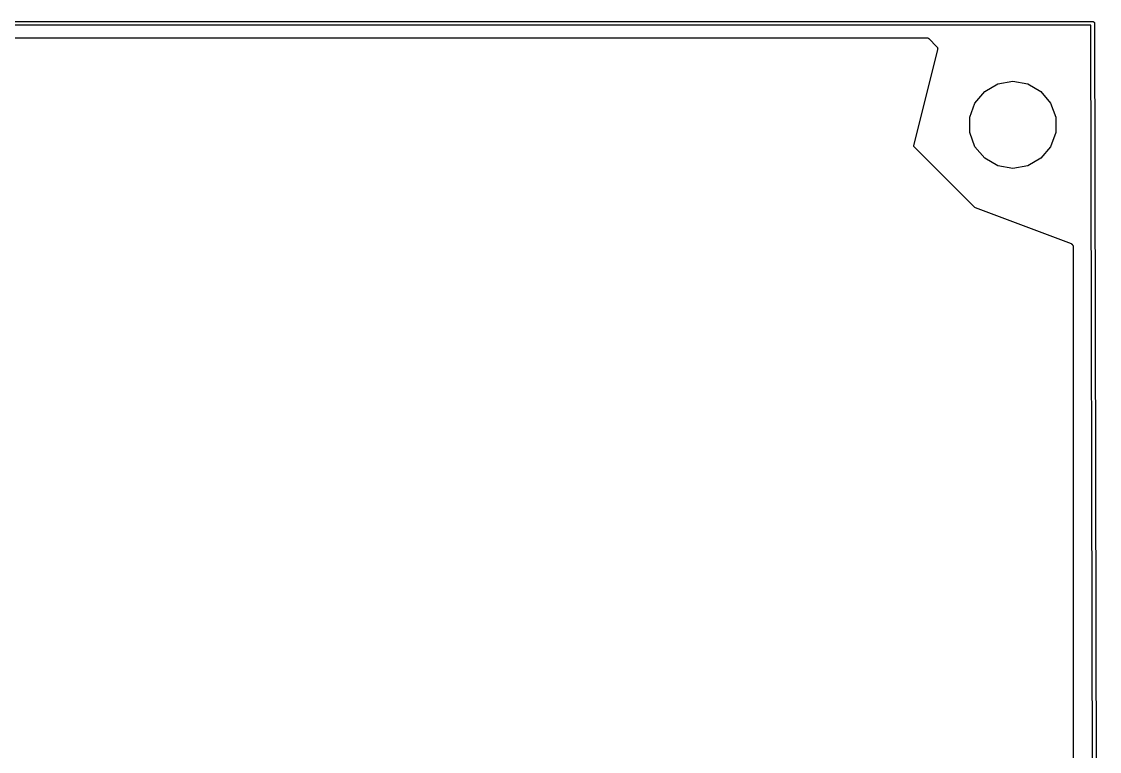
# Model space of a CAD drawing. Extents: x 92.1 to 192.1, y -135.1 to -45.9.
# Drawn here: x 148.17 to 192.07, y -75.66 to -45.92 of the extents above; entities that cross this region are included whole.
import ezdxf

# ---------------------------------------------------------------- set-up
doc = ezdxf.new("R2010")
doc.units = 0
doc.header["$MEASUREMENT"] = 0
doc.layers.add('BLACK', color=7, linetype='CONTINUOUS')

msp = doc.modelspace()

# ---------------------------------------------------------------- linework, layer by layer
at = {"layer": 'BLACK', "linetype": 'CONTINUOUS'}
for p, q in [((92.1934, -45.925), (191.801, -45.925)), ((191.725, -46.075), (92.275, -46.075)), ((191.925, -134.925), (191.725, -46.075)), ((191.801, -45.925), (191.813, -45.925)), ((191.813, -45.925), (191.819, -45.9273)), ((191.819, -45.9273), (191.826, -45.9284)), ((191.826, -45.9284), (191.832, -45.9317)), ((191.832, -45.9317), (191.838, -45.934)), ((191.838, -45.934), (191.843, -45.9383)), ((191.843, -45.9383), (191.849, -45.9417)), ((191.849, -45.9417), (191.853, -45.9467)), ((191.853, -45.9467), (191.858, -45.9509)), ((191.858, -45.9509), (191.862, -45.9567)), ((191.862, -45.9567), (191.866, -45.9619)), ((191.866, -45.9619), (191.868, -45.9681)), ((191.868, -45.9681), (191.872, -45.9738)), ((191.872, -45.9738), (191.873, -45.9804)), ((191.873, -45.9804), (191.875, -45.9868)), ((191.875, -45.9868), (191.875, -45.9995)), ((191.875, -45.9995), (192.075, -134.987)), ((141.019, -46.583), (185.03, -46.583)), ((185.03, -46.583), (185.036, -46.584)), ((185.036, -46.584), (185.041, -46.5835)), ((185.041, -46.5835), (185.057, -46.5878)), ((185.057, -46.5878), (185.074, -46.5907)), ((185.074, -46.5907), (185.079, -46.5935)), ((185.079, -46.5935), (185.084, -46.5949)), ((185.084, -46.5949), (185.098, -46.6044)), ((185.098, -46.6044), (185.112, -46.6127)), ((185.112, -46.6127), (185.116, -46.617)), ((185.116, -46.617), (185.12, -46.6202)), ((185.12, -46.6202), (185.449, -46.9492)), ((185.449, -46.9492), (185.461, -46.9664)), ((185.461, -46.9664), (185.474, -46.9834)), ((185.483, -47.0698), (184.503, -50.9879)), ((185.474, -46.9834), (185.474, -46.9844)), ((185.474, -46.9844), (185.474, -46.9853)), ((185.474, -46.9853), (185.48, -47.0056)), ((185.48, -47.0056), (185.486, -47.0258)), ((185.484, -47.0488), (185.483, -47.0698)), ((185.486, -47.0279), (185.484, -47.0488)), ((185.486, -47.0258), (185.486, -47.0268)), ((185.486, -47.0268), (185.486, -47.0279)), ((187.403, -48.7733), (187.938, -48.4647)), ((187.938, -48.4647), (188.545, -48.3575)), ((188.545, -48.3575), (189.153, -48.4647)), ((189.153, -48.4647), (189.688, -48.7733)), ((187.006, -49.246), (187.403, -48.7733)), ((189.688, -48.7733), (190.084, -49.246)), ((186.795, -49.8259), (187.006, -49.246)), ((190.084, -49.246), (190.295, -49.8259)), ((186.795, -50.4431), (186.795, -49.8259)), ((190.295, -49.8259), (190.295, -50.4431)), ((187.006, -51.023), (186.795, -50.4431)), ((190.295, -50.4431), (190.084, -51.023)), ((184.503, -50.9879), (184.502, -50.9996)), ((184.502, -50.9996), (184.504, -51.0033)), ((184.504, -51.0033), (184.506, -51.0055)), ((184.506, -51.0055), (186.99, -53.4904)), ((187.403, -51.4958), (187.006, -51.023)), ((190.084, -51.023), (189.688, -51.4958)), ((187.938, -51.8044), (187.403, -51.4958)), ((188.545, -51.9115), (187.938, -51.8044)), ((189.153, -51.8044), (188.545, -51.9115)), ((189.688, -51.4958), (189.153, -51.8044)), ((186.99, -53.4904), (187.013, -53.5048)), ((187.013, -53.5048), (190.918, -54.9691)), ((190.918, -54.9691), (190.927, -54.9744)), ((190.927, -54.9744), (190.936, -54.978)), ((190.936, -54.978), (190.945, -54.9856)), ((190.945, -54.9856), (190.956, -54.9915)), ((190.956, -54.9915), (190.962, -54.9996)), ((190.962, -54.9996), (190.97, -55.0064)), ((190.97, -55.0064), (190.976, -55.0165)), ((190.976, -55.0165), (190.984, -55.0256)), ((190.984, -55.0256), (190.987, -55.0355)), ((190.987, -55.0355), (190.992, -55.0446)), ((190.992, -55.0446), (190.994, -55.0561)), ((190.994, -55.0561), (190.998, -55.0672)), ((190.998, -55.0672), (190.998, -55.0777)), ((190.998, -55.0777), (191, -55.088)), ((191, -55.088), (191, -100.447))]:
    msp.add_line(p, q, dxfattribs=at)

doc.saveas('drawing.dxf')
